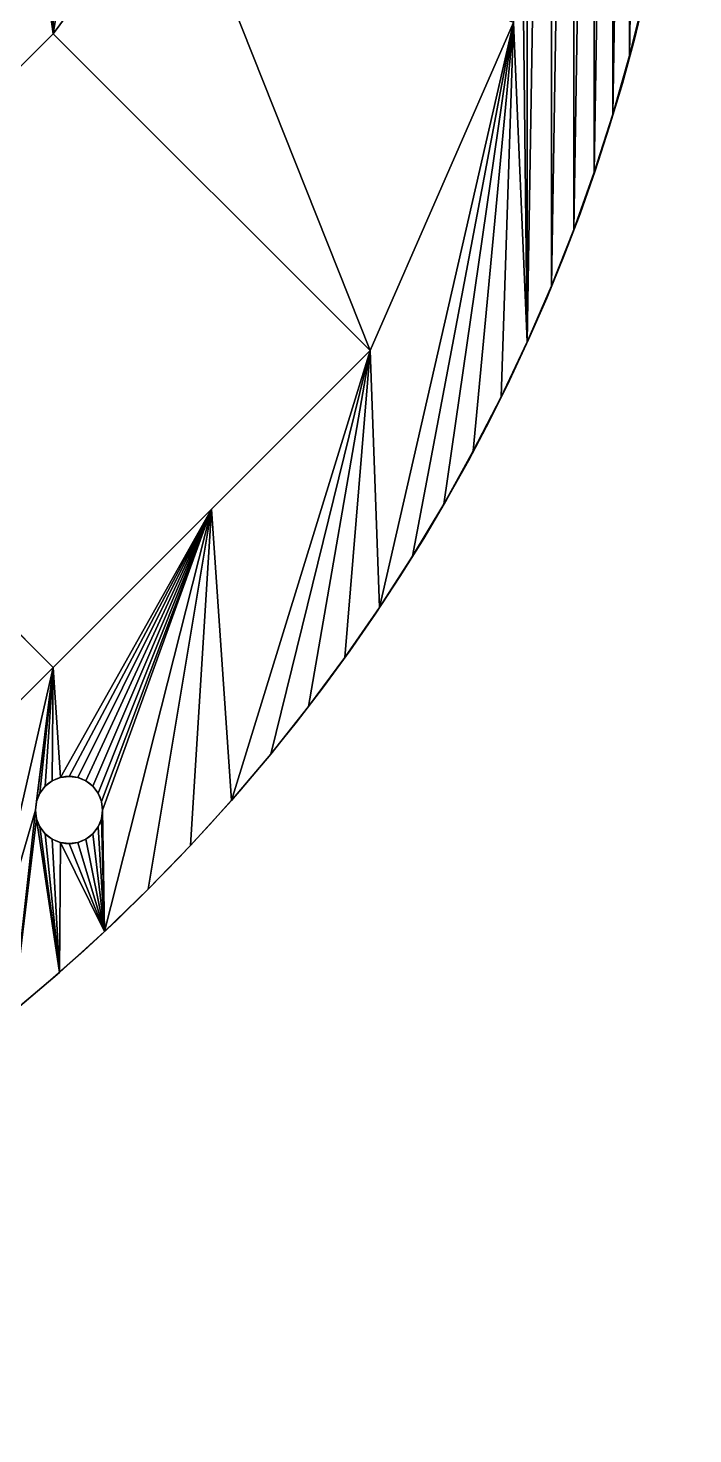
# Model space of a CAD drawing. Extents: x 0 to 166, y 0 to 166.
# Drawn here: x 136.3 to 166, y 0 to 62.7 of the extents above; entities that cross this region are included whole.
import ezdxf

# ---------------------------------------------------------------- set-up
doc = ezdxf.new("R2010")
doc.units = 0
doc.header["$MEASUREMENT"] = 0
doc.layers.get('0').update_dxf_attribs({"color": 13, "linetype": 'CONTINUOUS'})

msp = doc.modelspace()

# ---------------------------------------------------------------- linework, layer by layer
for p, q in [((130.376, 55.423, 2), (137.447, 62.494, 2)), ((130.376, 55.423), (137.447, 62.494)), ((137.447, 62.494, 2), (137.447, 62.494)), ((137.447, 62.494, 2), (151.589, 48.352, 2)), ((137.447, 62.494), (151.589, 48.352)), ((163.172, 61.518, 2), (163.172, 61.518)), ((162.426, 58.906, 2), (162.426, 58.906)), ((161.595, 56.321, 2), (161.595, 56.321)), ((160.68, 53.763, 2), (160.68, 53.763)), ((159.682, 51.237, 2), (159.682, 51.237)), ((123.305, 48.352, 2), (137.447, 34.21, 2)), ((123.305, 48.352), (137.447, 34.21)), ((151.589, 48.352, 2), (144.518, 41.281, 2)), ((151.589, 48.352), (144.518, 41.281)), ((151.589, 48.352, 2), (151.589, 48.352)), ((158.602, 48.745, 2), (158.602, 48.745)), ((157.44, 46.29, 2), (157.44, 46.29)), ((156.199, 43.874, 2), (156.199, 43.874)), ((154.88, 41.5, 2), (154.88, 41.5)), ((144.518, 41.281, 2), (137.447, 34.21, 2)), ((144.518, 41.281), (137.447, 34.21)), ((144.518, 41.281, 2), (144.518, 41.281)), ((153.484, 39.17, 2), (153.484, 39.17)), ((152.012, 36.888, 2), (152.012, 36.888)), ((150.466, 34.654, 2), (150.466, 34.654)), ((137.447, 34.21, 2), (137.447, 34.21)), ((148.848, 32.473, 2), (148.848, 32.473)), ((147.16, 30.345, 2), (147.16, 30.345)), ((137.094, 28.906, 2), (137.094, 28.906)), ((137.404, 29.145, 2), (137.404, 29.145)), ((137.766, 29.295, 2), (137.766, 29.295)), ((138.154, 29.346, 2), (138.154, 29.346)), ((138.543, 29.295, 2), (138.543, 29.295)), ((138.904, 29.145, 2), (138.904, 29.145)), ((139.215, 28.906, 2), (139.215, 28.906)), ((136.855, 28.596, 2), (136.855, 28.596)), ((139.453, 28.596, 2), (139.453, 28.596)), ((145.403, 28.274, 2), (145.403, 28.274)), ((136.654, 27.846, 2), (136.654, 27.846)), ((136.705, 28.234, 2), (136.705, 28.234)), ((139.603, 28.234, 2), (139.603, 28.234)), ((139.654, 27.846, 2), (139.654, 27.846)), ((136.705, 27.457, 2), (136.705, 27.457)), ((136.855, 27.096, 2), (136.855, 27.096)), ((139.453, 27.096, 2), (139.453, 27.096)), ((139.603, 27.457, 2), (139.603, 27.457)), ((137.094, 26.785, 2), (137.094, 26.785)), ((137.404, 26.547, 2), (137.404, 26.547)), ((137.766, 26.397, 2), (137.766, 26.397)), ((138.543, 26.397, 2), (138.543, 26.397)), ((138.904, 26.547, 2), (138.904, 26.547)), ((139.215, 26.785, 2), (139.215, 26.785)), ((138.154, 26.346, 2), (138.154, 26.346)), ((143.579, 26.262, 2), (143.579, 26.262)), ((141.69, 24.31, 2), (141.69, 24.31)), ((139.738, 22.421, 2), (139.738, 22.421)), ((137.726, 20.597, 2), (137.726, 20.597))]:
    msp.add_line(p, q)
for centre in [(83, 83, 2), (83, 83)]:
    msp.add_circle(centre, 83)
at = {"extrusion": (0, 0, -1)}
for centre in [(-138.154, 27.846, -2), (-138.154, 27.846)]:
    msp.add_circle(centre, 1.5, dxfattribs=at)

# ---------------------------------------------------------------- meshes
mesh = msp.add_polyface()
corners = [(123.305, 117.648), (131.756, 137.413), (137.4, 131.743), (137.447, 131.79), (137.766, 136.705), (144.518, 124.719), (138.154, 136.654), (145.403, 137.726), (151.589, 117.648), (147.16, 135.655), (148.848, 133.527), (150.466, 131.346), (152.012, 129.112), (137.447, 62.494), (137.447, 103.506), (143, 96), (151.514, 117.56), (158, 103), (153.484, 126.83), (154.88, 124.5), (156.199, 122.126), (157.44, 119.71), (158.602, 117.255), (158, 63), (158.602, 48.745), (159.682, 114.763), (159.682, 51.237), (160.68, 112.237), (160.68, 53.763), (161.595, 109.679), (161.595, 56.321), (162.426, 107.094), (162.426, 58.906), (163.172, 104.482), (163.172, 61.518), (163.832, 101.847), (163.832, 64.153), (164.405, 99.192), (164.405, 66.808), (164.891, 96.52), (164.891, 69.48), (165.29, 93.834), (165.29, 72.166), (165.6, 91.135), (165.6, 74.865), (165.822, 88.428), (165.822, 77.572), (165.956, 85.716), (165.956, 80.284), (166, 83), (136, 93), (119.654, 117.605), (119.804, 117.967), (119.855, 118.355), (130.376, 110.577), (136, 73)]
mesh.append_faces([[corners[k] for k in face] for face in [(48, 47, 49)]], dxfattribs={"vtx0": -1})
mesh.append_faces([[corners[k] for k in face] for face in [(0, 1, 2), (3, 4, 5), (5, 7, 8), (15, 16, 17), (17, 22, 23), (50, 14, 55)]], dxfattribs={"vtx0": -1, "vtx1": -1})
mesh.append_faces([[corners[k] for k in face] for face in [(13, 14, 15), (17, 8, 12), (50, 53, 0)]], dxfattribs={"vtx0": -1, "vtx1": -1, "vtx2": -1})
mesh.append_faces([[corners[k] for k in face] for face in [(5, 4, 6), (8, 7, 9), (8, 9, 10), (8, 10, 11), (8, 11, 12), (15, 14, 16), (17, 16, 8), (17, 12, 18), (17, 18, 19), (17, 19, 20), (17, 20, 21), (17, 21, 22), (24, 22, 25), (26, 25, 27), (28, 27, 29), (30, 29, 31), (32, 31, 33), (34, 33, 35), (36, 35, 37), (38, 37, 39), (40, 39, 41), (42, 41, 43), (44, 43, 45), (46, 45, 47), (50, 51, 52), (50, 52, 53), (50, 0, 54), (50, 54, 14)]], dxfattribs={"vtx0": -1, "vtx2": -1})
mesh = msp.add_polyface()
corners = [(119.654, 117.605, 2), (136, 93, 2), (119.804, 117.967, 2), (119.855, 118.355, 2), (123.305, 117.648, 2), (130.376, 110.577, 2), (137.447, 103.506, 2), (158, 103, 2), (158.602, 48.745, 2), (158.602, 117.255, 2), (159.682, 114.763, 2), (159.682, 51.237, 2), (160.68, 112.237, 2), (160.68, 53.763, 2), (161.595, 109.679, 2), (161.595, 56.321, 2), (162.426, 107.094, 2), (162.426, 58.906, 2), (163.172, 104.482, 2), (163.172, 61.518, 2), (163.832, 101.847, 2), (163.832, 64.153, 2), (164.405, 99.192, 2), (164.405, 66.808, 2), (164.891, 96.52, 2), (164.891, 69.48, 2), (165.29, 93.834, 2), (165.29, 72.166, 2), (165.6, 91.135, 2), (165.6, 74.865, 2), (165.822, 88.428, 2), (165.822, 77.572, 2), (165.956, 85.716, 2), (165.956, 80.284, 2), (166, 83, 2), (137.447, 62.494, 2), (143, 96, 2), (151.514, 117.56, 2), (151.589, 117.648, 2), (152.012, 129.112, 2), (153.484, 126.83, 2), (154.88, 124.5, 2), (156.199, 122.126, 2), (157.44, 119.71, 2), (131.756, 137.413, 2), (137.4, 131.743, 2), (137.766, 136.705, 2), (137.447, 131.79, 2), (144.518, 124.719, 2), (138.154, 136.654, 2), (145.403, 137.726, 2), (147.16, 135.655, 2), (148.848, 133.527, 2), (150.466, 131.346, 2)]
mesh.append_faces([[corners[k] for k in face] for face in [(32, 33, 34)]], dxfattribs={"vtx0": -1})
mesh.append_faces([[corners[k] for k in face] for face in [(0, 1, 2), (2, 1, 3), (4, 1, 5), (5, 1, 6), (9, 8, 10), (10, 11, 12), (12, 13, 14), (14, 15, 16), (16, 17, 18), (18, 19, 20), (20, 21, 22), (22, 23, 24), (24, 25, 26), (26, 27, 28), (28, 29, 30), (30, 31, 32), (6, 36, 37), (37, 7, 38), (39, 7, 40), (40, 7, 41), (41, 7, 42), (42, 7, 43), (43, 7, 9), (46, 48, 49), (50, 38, 51), (51, 38, 52), (52, 38, 53), (53, 38, 39)]], dxfattribs={"vtx0": -1, "vtx1": -1})
mesh.append_faces([[corners[k] for k in face] for face in [(3, 1, 4), (7, 8, 9), (1, 35, 6), (6, 35, 36), (38, 7, 39)]], dxfattribs={"vtx0": -1, "vtx1": -1, "vtx2": -1})
mesh.append_faces([[corners[k] for k in face] for face in [(37, 36, 7), (44, 4, 45), (46, 47, 48), (50, 48, 38)]], dxfattribs={"vtx0": -1, "vtx2": -1})
mesh = msp.add_polyface()
corners = [(119.105, 48.944), (136, 73), (119.416, 48.705), (119.654, 48.395), (119.804, 48.033), (119.855, 47.645), (123.305, 48.352), (130.376, 55.423), (137.447, 62.494), (137.447, 103.506), (143, 70), (151.589, 48.352), (143, 96), (158, 63), (152.012, 36.888), (153.484, 39.17), (154.88, 41.5), (156.199, 43.874), (157.44, 46.29), (158.602, 48.745), (158.602, 117.255), (159.682, 114.763), (159.682, 51.237), (160.68, 112.237), (160.68, 53.763), (161.595, 109.679), (161.595, 56.321), (162.426, 107.094), (162.426, 58.906), (163.172, 104.482), (163.172, 61.518), (163.832, 101.847), (163.832, 64.153), (164.405, 99.192), (164.405, 66.808), (164.891, 96.52), (164.891, 69.48), (165.29, 93.834), (165.29, 72.166), (165.6, 91.135), (165.6, 74.865), (165.822, 88.428), (165.822, 77.572), (165.956, 85.716), (165.956, 80.284), (131.79, 28.553), (137.447, 34.21), (137.766, 29.295), (144.518, 41.281), (145.403, 28.274), (147.16, 30.345), (148.848, 32.473), (150.466, 34.654)]
mesh.append_faces([[corners[k] for k in face] for face in [(0, 1, 2), (2, 1, 3), (3, 1, 4), (4, 1, 5), (6, 1, 7), (7, 1, 8), (8, 10, 11), (10, 8, 12), (14, 13, 15), (15, 13, 16), (16, 13, 17), (17, 13, 18), (18, 13, 19), (19, 21, 22), (22, 23, 24), (24, 25, 26), (26, 27, 28), (28, 29, 30), (30, 31, 32), (32, 33, 34), (34, 35, 36), (36, 37, 38), (38, 39, 40), (40, 41, 42), (42, 43, 44), (49, 11, 50), (50, 11, 51), (51, 11, 52), (52, 11, 14)]], dxfattribs={"vtx0": -1, "vtx1": -1})
mesh.append_faces([[corners[k] for k in face] for face in [(5, 1, 6), (8, 1, 9), (11, 13, 14), (19, 13, 20), (45, 5, 6)]], dxfattribs={"vtx0": -1, "vtx1": -1, "vtx2": -1})
mesh.append_faces([[corners[k] for k in face] for face in [(11, 10, 13), (45, 6, 46), (47, 46, 48), (49, 48, 11)]], dxfattribs={"vtx0": -1, "vtx2": -1})
mesh = msp.add_polyface()
corners = [(119.855, 47.645, 2), (131.79, 28.553, 2), (123.305, 48.352, 2), (137.447, 34.21, 2), (137.766, 29.295, 2), (144.518, 41.281, 2), (145.403, 28.274, 2), (151.589, 48.352, 2), (147.16, 30.345, 2), (148.848, 32.473, 2), (150.466, 34.654, 2), (152.012, 36.888, 2), (143, 70, 2), (137.447, 62.494, 2), (158, 63, 2), (153.484, 39.17, 2), (154.88, 41.5, 2), (156.199, 43.874, 2), (157.44, 46.29, 2), (158.602, 48.745, 2), (158, 103, 2), (159.682, 114.763, 2), (159.682, 51.237, 2), (160.68, 112.237, 2), (160.68, 53.763, 2), (161.595, 109.679, 2), (161.595, 56.321, 2), (162.426, 107.094, 2), (162.426, 58.906, 2), (163.172, 104.482, 2), (163.172, 61.518, 2), (163.832, 101.847, 2), (163.832, 64.153, 2), (164.405, 99.192, 2), (164.405, 66.808, 2), (164.891, 96.52, 2), (164.891, 69.48, 2), (165.29, 93.834, 2), (165.29, 72.166, 2), (165.6, 91.135, 2), (165.6, 74.865, 2), (165.822, 88.428, 2), (165.822, 77.572, 2), (165.956, 85.716, 2), (165.956, 80.284, 2), (136, 73, 2), (119.105, 48.944, 2), (119.416, 48.705, 2), (119.654, 48.395, 2), (119.804, 48.033, 2), (130.376, 55.423, 2), (136, 93, 2), (143, 96, 2)]
mesh.append_faces([[corners[k] for k in face] for face in [(2, 1, 3), (3, 4, 5), (5, 6, 7), (7, 12, 13), (12, 7, 14), (14, 19, 20), (45, 13, 51), (52, 13, 12)]], dxfattribs={"vtx0": -1, "vtx1": -1})
mesh.append_faces([[corners[k] for k in face] for face in [(0, 1, 2), (14, 7, 11), (45, 0, 2)]], dxfattribs={"vtx0": -1, "vtx1": -1, "vtx2": -1})
mesh.append_faces([[corners[k] for k in face] for face in [(7, 6, 8), (7, 8, 9), (7, 9, 10), (7, 10, 11), (14, 11, 15), (14, 15, 16), (14, 16, 17), (14, 17, 18), (14, 18, 19), (21, 19, 22), (23, 22, 24), (25, 24, 26), (27, 26, 28), (29, 28, 30), (31, 30, 32), (33, 32, 34), (35, 34, 36), (37, 36, 38), (39, 38, 40), (41, 40, 42), (43, 42, 44), (45, 46, 47), (45, 47, 48), (45, 48, 49), (45, 49, 0), (45, 2, 50), (45, 50, 13)]], dxfattribs={"vtx0": -1, "vtx2": -1})
mesh = msp.add_polyface()
corners = [(163.832, 64.153), (163.172, 61.518, 2), (163.172, 61.518), (163.832, 64.153, 2)]
mesh.append_faces([[corners[k] for k in face] for face in [(0, 1, 2), (1, 0, 3)]], dxfattribs={"vtx0": -1})
mesh = msp.add_polyface()
corners = [(137.447, 62.494), (130.376, 55.423, 2), (130.376, 55.423), (137.447, 62.494, 2)]
mesh.append_faces([[corners[k] for k in face] for face in [(0, 1, 2), (1, 0, 3)]], dxfattribs={"vtx0": -1})
mesh = msp.add_polyface()
corners = [(151.589, 48.352, 2), (137.447, 62.494), (151.589, 48.352), (137.447, 62.494, 2)]
mesh.append_faces([[corners[k] for k in face] for face in [(0, 1, 2), (1, 0, 3)]], dxfattribs={"vtx0": -1})
mesh = msp.add_polyface()
corners = [(163.172, 61.518), (162.426, 58.906, 2), (162.426, 58.906), (163.172, 61.518, 2)]
mesh.append_faces([[corners[k] for k in face] for face in [(0, 1, 2), (1, 0, 3)]], dxfattribs={"vtx0": -1})
mesh = msp.add_polyface()
corners = [(162.426, 58.906), (161.595, 56.321, 2), (161.595, 56.321), (162.426, 58.906, 2)]
mesh.append_faces([[corners[k] for k in face] for face in [(0, 1, 2), (1, 0, 3)]], dxfattribs={"vtx0": -1})
mesh = msp.add_polyface()
corners = [(161.595, 56.321), (160.68, 53.763, 2), (160.68, 53.763), (161.595, 56.321, 2)]
mesh.append_faces([[corners[k] for k in face] for face in [(0, 1, 2), (1, 0, 3)]], dxfattribs={"vtx0": -1})
mesh = msp.add_polyface()
corners = [(160.68, 53.763), (159.682, 51.237, 2), (159.682, 51.237), (160.68, 53.763, 2)]
mesh.append_faces([[corners[k] for k in face] for face in [(0, 1, 2), (1, 0, 3)]], dxfattribs={"vtx0": -1})
mesh = msp.add_polyface()
corners = [(159.682, 51.237), (158.602, 48.745, 2), (158.602, 48.745), (159.682, 51.237, 2)]
mesh.append_faces([[corners[k] for k in face] for face in [(0, 1, 2), (1, 0, 3)]], dxfattribs={"vtx0": -1})
mesh = msp.add_polyface()
corners = [(123.305, 48.352), (137.447, 34.21, 2), (137.447, 34.21), (123.305, 48.352, 2)]
mesh.append_faces([[corners[k] for k in face] for face in [(0, 1, 2), (1, 0, 3)]], dxfattribs={"vtx0": -1})
mesh = msp.add_polyface()
corners = [(144.518, 41.281, 2), (151.589, 48.352), (144.518, 41.281), (151.589, 48.352, 2)]
mesh.append_faces([[corners[k] for k in face] for face in [(0, 1, 2), (1, 0, 3)]], dxfattribs={"vtx0": -1})
mesh = msp.add_polyface()
corners = [(158.602, 48.745), (157.44, 46.29, 2), (157.44, 46.29), (158.602, 48.745, 2)]
mesh.append_faces([[corners[k] for k in face] for face in [(0, 1, 2), (1, 0, 3)]], dxfattribs={"vtx0": -1})
mesh = msp.add_polyface()
corners = [(157.44, 46.29), (156.199, 43.874, 2), (156.199, 43.874), (157.44, 46.29, 2)]
mesh.append_faces([[corners[k] for k in face] for face in [(0, 1, 2), (1, 0, 3)]], dxfattribs={"vtx0": -1})
mesh = msp.add_polyface()
corners = [(156.199, 43.874), (154.88, 41.5, 2), (154.88, 41.5), (156.199, 43.874, 2)]
mesh.append_faces([[corners[k] for k in face] for face in [(0, 1, 2), (1, 0, 3)]], dxfattribs={"vtx0": -1})
mesh = msp.add_polyface()
corners = [(154.88, 41.5), (153.484, 39.17, 2), (153.484, 39.17), (154.88, 41.5, 2)]
mesh.append_faces([[corners[k] for k in face] for face in [(0, 1, 2), (1, 0, 3)]], dxfattribs={"vtx0": -1})
mesh = msp.add_polyface()
corners = [(131.79, 28.553), (137.447, 34.21), (133.527, 17.152), (136.654, 27.846), (135.655, 18.84), (136.705, 28.234), (136.855, 28.596), (137.094, 28.906), (137.404, 29.145), (137.766, 29.295), (144.518, 41.281), (138.154, 29.346), (138.543, 29.295), (138.904, 29.145), (139.215, 28.906), (139.453, 28.596), (139.603, 28.234), (139.654, 27.846), (139.738, 22.421), (141.69, 24.31), (143.579, 26.262), (145.403, 28.274), (124.5, 11.12), (124.719, 21.482), (126.83, 12.516), (129.112, 13.988), (131.346, 15.534), (136.705, 27.457), (137.726, 20.597), (136.855, 27.096), (137.094, 26.785), (137.404, 26.547), (137.766, 26.397), (138.154, 26.346), (138.543, 26.397), (138.904, 26.547), (139.215, 26.785), (139.453, 27.096), (139.603, 27.457)]
mesh.append_faces([[corners[k] for k in face] for face in [(2, 3, 4), (3, 1, 5), (5, 1, 6), (6, 1, 7), (7, 1, 8), (8, 1, 9), (9, 10, 11), (11, 10, 12), (12, 10, 13), (13, 10, 14), (14, 10, 15), (15, 10, 16), (16, 10, 17), (18, 10, 19), (19, 10, 20), (20, 10, 21), (22, 23, 24), (24, 0, 25), (25, 0, 26), (26, 0, 2), (4, 27, 28), (27, 4, 3), (28, 32, 18)]], dxfattribs={"vtx0": -1, "vtx1": -1})
mesh.append_faces([[corners[k] for k in face] for face in [(0, 1, 2), (2, 1, 3), (17, 10, 18)]], dxfattribs={"vtx0": -1, "vtx1": -1, "vtx2": -1})
mesh.append_faces([[corners[k] for k in face] for face in [(24, 23, 0), (28, 27, 29), (28, 29, 30), (28, 30, 31), (28, 31, 32), (18, 32, 33), (18, 33, 34), (18, 34, 35), (18, 35, 36), (18, 36, 37), (18, 37, 38), (18, 38, 17)]], dxfattribs={"vtx0": -1, "vtx2": -1})
mesh = msp.add_polyface()
corners = [(124.719, 21.482, 2), (124.5, 11.12, 2), (126.83, 12.516, 2), (131.79, 28.553, 2), (129.112, 13.988, 2), (131.346, 15.534, 2), (133.527, 17.152, 2), (135.655, 18.84, 2), (136.705, 27.457, 2), (136.654, 27.846, 2), (137.726, 20.597, 2), (136.855, 27.096, 2), (137.094, 26.785, 2), (137.404, 26.547, 2), (137.766, 26.397, 2), (139.738, 22.421, 2), (138.154, 26.346, 2), (138.543, 26.397, 2), (138.904, 26.547, 2), (139.215, 26.785, 2), (139.453, 27.096, 2), (139.603, 27.457, 2), (139.654, 27.846, 2), (137.447, 34.21, 2), (136.705, 28.234, 2), (136.855, 28.596, 2), (137.094, 28.906, 2), (137.404, 29.145, 2), (137.766, 29.295, 2), (144.518, 41.281, 2), (138.154, 29.346, 2), (138.543, 29.295, 2), (138.904, 29.145, 2), (139.215, 28.906, 2), (139.453, 28.596, 2), (139.603, 28.234, 2), (141.69, 24.31, 2), (143.579, 26.262, 2), (145.403, 28.274, 2)]
mesh.append_faces([[corners[k] for k in face] for face in [(0, 2, 3), (8, 10, 11), (11, 10, 12), (12, 10, 13), (13, 10, 14), (14, 15, 16), (16, 15, 17), (17, 15, 18), (18, 15, 19), (19, 15, 20), (20, 15, 21), (21, 15, 22)]], dxfattribs={"vtx0": -1, "vtx1": -1})
mesh.append_faces([[corners[k] for k in face] for face in [(23, 3, 6), (23, 6, 9), (29, 22, 15)]], dxfattribs={"vtx0": -1, "vtx1": -1, "vtx2": -1})
mesh.append_faces([[corners[k] for k in face] for face in [(0, 1, 2), (3, 2, 4), (3, 4, 5), (3, 5, 6), (7, 8, 9), (8, 7, 10), (14, 10, 15), (9, 6, 7), (23, 9, 24), (23, 24, 25), (23, 25, 26), (23, 26, 27), (23, 27, 28), (29, 28, 30), (29, 30, 31), (29, 31, 32), (29, 32, 33), (29, 33, 34), (29, 34, 35), (29, 35, 22), (29, 15, 36), (29, 36, 37), (29, 37, 38)]], dxfattribs={"vtx0": -1, "vtx2": -1})
mesh = msp.add_polyface()
corners = [(137.447, 34.21, 2), (144.518, 41.281), (137.447, 34.21), (144.518, 41.281, 2)]
mesh.append_faces([[corners[k] for k in face] for face in [(0, 1, 2), (1, 0, 3)]], dxfattribs={"vtx0": -1})
mesh = msp.add_polyface()
corners = [(153.484, 39.17), (152.012, 36.888, 2), (152.012, 36.888), (153.484, 39.17, 2)]
mesh.append_faces([[corners[k] for k in face] for face in [(0, 1, 2), (1, 0, 3)]], dxfattribs={"vtx0": -1})
mesh = msp.add_polyface()
corners = [(152.012, 36.888), (150.466, 34.654, 2), (150.466, 34.654), (152.012, 36.888, 2)]
mesh.append_faces([[corners[k] for k in face] for face in [(0, 1, 2), (1, 0, 3)]], dxfattribs={"vtx0": -1})
mesh = msp.add_polyface()
corners = [(150.466, 34.654), (148.848, 32.473, 2), (148.848, 32.473), (150.466, 34.654, 2)]
mesh.append_faces([[corners[k] for k in face] for face in [(0, 1, 2), (1, 0, 3)]], dxfattribs={"vtx0": -1})
mesh = msp.add_polyface()
corners = [(148.848, 32.473), (147.16, 30.345, 2), (147.16, 30.345), (148.848, 32.473, 2)]
mesh.append_faces([[corners[k] for k in face] for face in [(0, 1, 2), (1, 0, 3)]], dxfattribs={"vtx0": -1})
mesh = msp.add_polyface()
corners = [(147.16, 30.345), (145.403, 28.274, 2), (145.403, 28.274), (147.16, 30.345, 2)]
mesh.append_faces([[corners[k] for k in face] for face in [(0, 1, 2), (1, 0, 3)]], dxfattribs={"vtx0": -1})
mesh = msp.add_polyface()
corners = [(137.094, 28.906), (136.855, 28.596, 2), (136.855, 28.596), (137.094, 28.906, 2)]
mesh.append_faces([[corners[k] for k in face] for face in [(0, 1, 2), (1, 0, 3)]], dxfattribs={"vtx0": -1})
mesh = msp.add_polyface()
corners = [(137.404, 29.145, 2), (137.094, 28.906), (137.404, 29.145), (137.094, 28.906, 2)]
mesh.append_faces([[corners[k] for k in face] for face in [(0, 1, 2), (1, 0, 3)]], dxfattribs={"vtx0": -1})
mesh = msp.add_polyface()
corners = [(137.766, 29.295, 2), (137.404, 29.145), (137.766, 29.295), (137.404, 29.145, 2)]
mesh.append_faces([[corners[k] for k in face] for face in [(0, 1, 2), (1, 0, 3)]], dxfattribs={"vtx0": -1})
mesh = msp.add_polyface()
corners = [(138.154, 29.346, 2), (137.766, 29.295), (138.154, 29.346), (137.766, 29.295, 2)]
mesh.append_faces([[corners[k] for k in face] for face in [(0, 1, 2), (1, 0, 3)]], dxfattribs={"vtx0": -1})
mesh = msp.add_polyface()
corners = [(138.543, 29.295, 2), (138.154, 29.346), (138.543, 29.295), (138.154, 29.346, 2)]
mesh.append_faces([[corners[k] for k in face] for face in [(0, 1, 2), (1, 0, 3)]], dxfattribs={"vtx0": -1})
mesh = msp.add_polyface()
corners = [(138.904, 29.145, 2), (138.543, 29.295), (138.904, 29.145), (138.543, 29.295, 2)]
mesh.append_faces([[corners[k] for k in face] for face in [(0, 1, 2), (1, 0, 3)]], dxfattribs={"vtx0": -1})
mesh = msp.add_polyface()
corners = [(139.215, 28.906, 2), (138.904, 29.145), (139.215, 28.906), (138.904, 29.145, 2)]
mesh.append_faces([[corners[k] for k in face] for face in [(0, 1, 2), (1, 0, 3)]], dxfattribs={"vtx0": -1})
mesh = msp.add_polyface()
corners = [(139.215, 28.906, 2), (139.453, 28.596), (139.453, 28.596, 2), (139.215, 28.906)]
mesh.append_faces([[corners[k] for k in face] for face in [(0, 1, 2), (1, 0, 3)]], dxfattribs={"vtx0": -1})
mesh = msp.add_polyface()
corners = [(136.855, 28.596), (136.705, 28.234, 2), (136.705, 28.234), (136.855, 28.596, 2)]
mesh.append_faces([[corners[k] for k in face] for face in [(0, 1, 2), (1, 0, 3)]], dxfattribs={"vtx0": -1})
mesh = msp.add_polyface()
corners = [(139.453, 28.596, 2), (139.603, 28.234), (139.603, 28.234, 2), (139.453, 28.596)]
mesh.append_faces([[corners[k] for k in face] for face in [(0, 1, 2), (1, 0, 3)]], dxfattribs={"vtx0": -1})
mesh = msp.add_polyface()
corners = [(145.403, 28.274), (143.579, 26.262, 2), (143.579, 26.262), (145.403, 28.274, 2)]
mesh.append_faces([[corners[k] for k in face] for face in [(0, 1, 2), (1, 0, 3)]], dxfattribs={"vtx0": -1})
mesh = msp.add_polyface()
corners = [(136.705, 28.234), (136.654, 27.846, 2), (136.654, 27.846), (136.705, 28.234, 2)]
mesh.append_faces([[corners[k] for k in face] for face in [(0, 1, 2), (1, 0, 3)]], dxfattribs={"vtx0": -1})
mesh = msp.add_polyface()
corners = [(136.654, 27.846), (136.705, 27.457, 2), (136.705, 27.457), (136.654, 27.846, 2)]
mesh.append_faces([[corners[k] for k in face] for face in [(0, 1, 2), (1, 0, 3)]], dxfattribs={"vtx0": -1})
mesh = msp.add_polyface()
corners = [(139.603, 28.234, 2), (139.654, 27.846), (139.654, 27.846, 2), (139.603, 28.234)]
mesh.append_faces([[corners[k] for k in face] for face in [(0, 1, 2), (1, 0, 3)]], dxfattribs={"vtx0": -1})
mesh = msp.add_polyface()
corners = [(139.654, 27.846, 2), (139.603, 27.457), (139.603, 27.457, 2), (139.654, 27.846)]
mesh.append_faces([[corners[k] for k in face] for face in [(0, 1, 2), (1, 0, 3)]], dxfattribs={"vtx0": -1})
mesh = msp.add_polyface()
corners = [(136.705, 27.457), (136.855, 27.096, 2), (136.855, 27.096), (136.705, 27.457, 2)]
mesh.append_faces([[corners[k] for k in face] for face in [(0, 1, 2), (1, 0, 3)]], dxfattribs={"vtx0": -1})
mesh = msp.add_polyface()
corners = [(136.855, 27.096), (137.094, 26.785, 2), (137.094, 26.785), (136.855, 27.096, 2)]
mesh.append_faces([[corners[k] for k in face] for face in [(0, 1, 2), (1, 0, 3)]], dxfattribs={"vtx0": -1})
mesh = msp.add_polyface()
corners = [(139.453, 27.096, 2), (139.215, 26.785), (139.215, 26.785, 2), (139.453, 27.096)]
mesh.append_faces([[corners[k] for k in face] for face in [(0, 1, 2), (1, 0, 3)]], dxfattribs={"vtx0": -1})
mesh = msp.add_polyface()
corners = [(139.603, 27.457, 2), (139.453, 27.096), (139.453, 27.096, 2), (139.603, 27.457)]
mesh.append_faces([[corners[k] for k in face] for face in [(0, 1, 2), (1, 0, 3)]], dxfattribs={"vtx0": -1})
mesh = msp.add_polyface()
corners = [(137.094, 26.785, 2), (137.404, 26.547), (137.094, 26.785), (137.404, 26.547, 2)]
mesh.append_faces([[corners[k] for k in face] for face in [(0, 1, 2), (1, 0, 3)]], dxfattribs={"vtx0": -1})
mesh = msp.add_polyface()
corners = [(137.404, 26.547, 2), (137.766, 26.397), (137.404, 26.547), (137.766, 26.397, 2)]
mesh.append_faces([[corners[k] for k in face] for face in [(0, 1, 2), (1, 0, 3)]], dxfattribs={"vtx0": -1})
mesh = msp.add_polyface()
corners = [(137.766, 26.397, 2), (138.154, 26.346), (137.766, 26.397), (138.154, 26.346, 2)]
mesh.append_faces([[corners[k] for k in face] for face in [(0, 1, 2), (1, 0, 3)]], dxfattribs={"vtx0": -1})
mesh = msp.add_polyface()
corners = [(138.154, 26.346, 2), (138.543, 26.397), (138.154, 26.346), (138.543, 26.397, 2)]
mesh.append_faces([[corners[k] for k in face] for face in [(0, 1, 2), (1, 0, 3)]], dxfattribs={"vtx0": -1})
mesh = msp.add_polyface()
corners = [(138.543, 26.397, 2), (138.904, 26.547), (138.543, 26.397), (138.904, 26.547, 2)]
mesh.append_faces([[corners[k] for k in face] for face in [(0, 1, 2), (1, 0, 3)]], dxfattribs={"vtx0": -1})
mesh = msp.add_polyface()
corners = [(138.904, 26.547, 2), (139.215, 26.785), (138.904, 26.547), (139.215, 26.785, 2)]
mesh.append_faces([[corners[k] for k in face] for face in [(0, 1, 2), (1, 0, 3)]], dxfattribs={"vtx0": -1})
mesh = msp.add_polyface()
corners = [(143.579, 26.262), (141.69, 24.31, 2), (141.69, 24.31), (143.579, 26.262, 2)]
mesh.append_faces([[corners[k] for k in face] for face in [(0, 1, 2), (1, 0, 3)]], dxfattribs={"vtx0": -1})
mesh = msp.add_polyface()
corners = [(141.69, 24.31, 2), (139.738, 22.421), (141.69, 24.31), (139.738, 22.421, 2)]
mesh.append_faces([[corners[k] for k in face] for face in [(0, 1, 2), (1, 0, 3)]], dxfattribs={"vtx0": -1})
mesh = msp.add_polyface()
corners = [(139.738, 22.421, 2), (137.726, 20.597), (139.738, 22.421), (137.726, 20.597, 2)]
mesh.append_faces([[corners[k] for k in face] for face in [(0, 1, 2), (1, 0, 3)]], dxfattribs={"vtx0": -1})
mesh = msp.add_polyface()
corners = [(137.726, 20.597, 2), (135.655, 18.84), (137.726, 20.597), (135.655, 18.84, 2)]
mesh.append_faces([[corners[k] for k in face] for face in [(0, 1, 2), (1, 0, 3)]], dxfattribs={"vtx0": -1})

doc.saveas('drawing.dxf')
